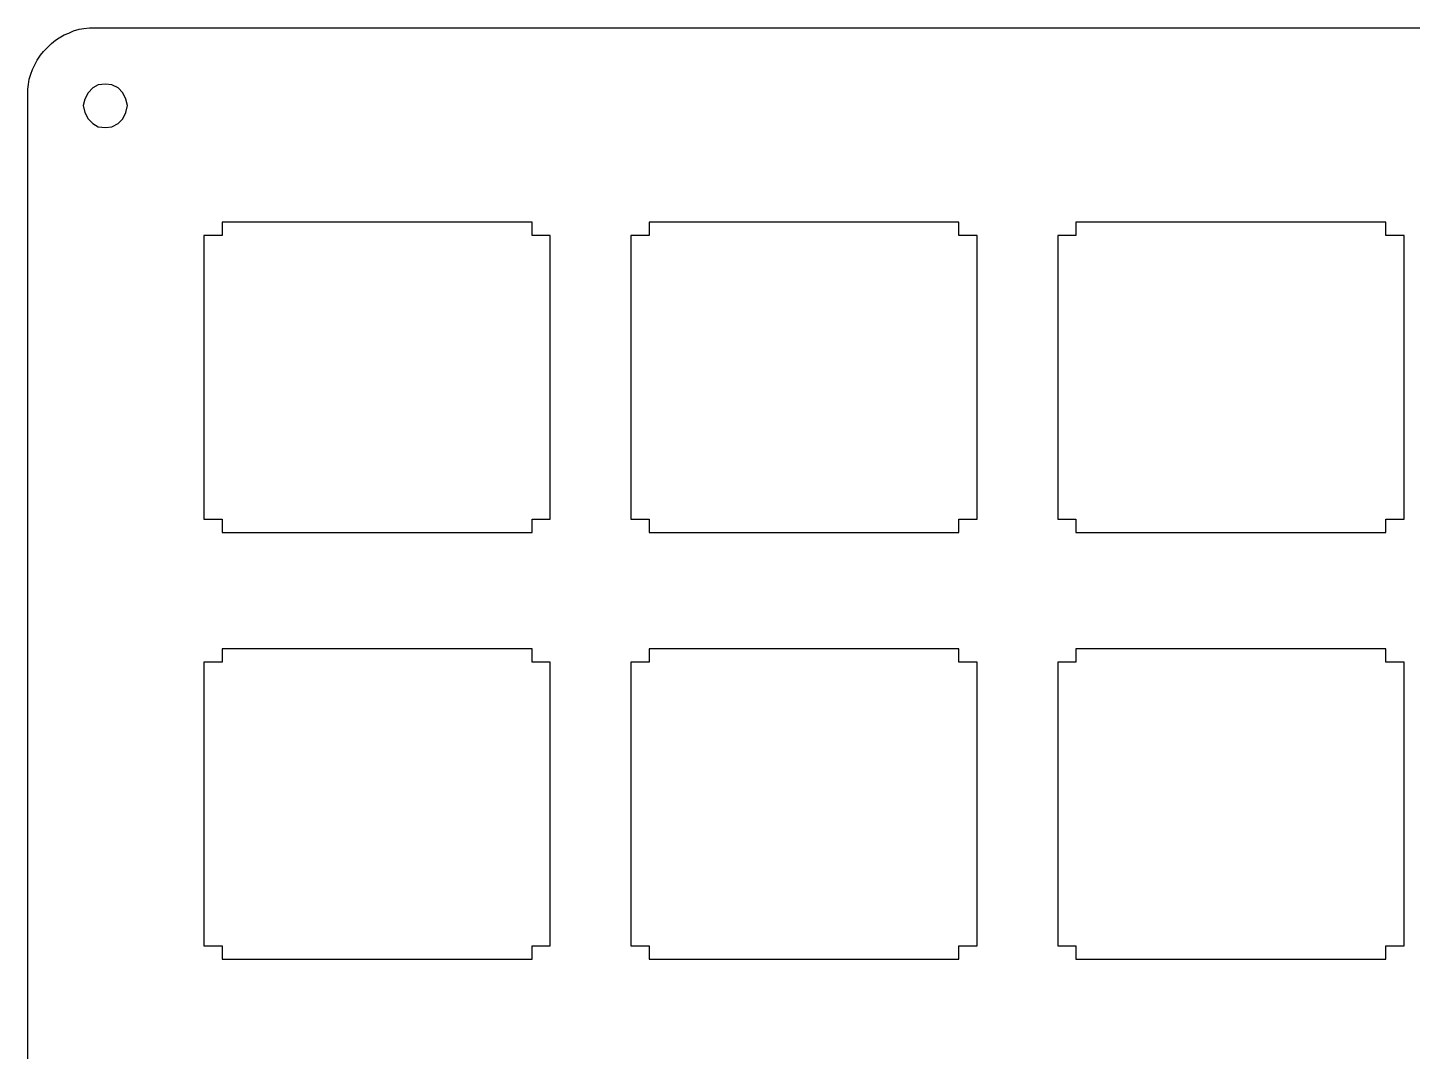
# Model space of a CAD drawing. Header units: millimetres. Extents: x 32 to 158, y -134 to -27.
# Drawn here: x 31.8 to 93.6, y -72.6 to -26.9 of the extents above; entities that cross this region are included whole.
import ezdxf

# ---------------------------------------------------------------- set-up
doc = ezdxf.new("R2010")
doc.units = ezdxf.units.MM
for name, color, linetype in [('Shape098', 7, 'CONTINUOUS'), ('Shape099', 7, 'CONTINUOUS'), ('Shape173', 7, 'CONTINUOUS'), ('Shape175', 7, 'CONTINUOUS'), ('Shape199', 7, 'CONTINUOUS'), ('Shape200', 7, 'CONTINUOUS'), ('Shape201', 7, 'CONTINUOUS'), ('Shape202', 7, 'CONTINUOUS'), ('Shape209', 7, 'CONTINUOUS'), ('Shape210', 7, 'CONTINUOUS'), ('Shape215', 7, 'CONTINUOUS'), ('Shape216', 7, 'CONTINUOUS'), ('Shape222', 7, 'CONTINUOUS'), ('Shape223', 7, 'CONTINUOUS'), ('Shape257', 7, 'CONTINUOUS'), ('Shape258', 7, 'CONTINUOUS'), ('Shape268', 7, 'CONTINUOUS'), ('Shape269', 7, 'CONTINUOUS'), ('Shape270', 7, 'CONTINUOUS'), ('Shape271', 7, 'CONTINUOUS'), ('Shape272', 7, 'CONTINUOUS'), ('Shape276', 7, 'CONTINUOUS'), ('Shape277', 7, 'CONTINUOUS'), ('Shape286', 7, 'CONTINUOUS'), ('Shape287', 7, 'CONTINUOUS'), ('Shape298', 7, 'CONTINUOUS'), ('Shape299', 7, 'CONTINUOUS'), ('Shape301', 7, 'CONTINUOUS'), ('Shape302', 7, 'CONTINUOUS'), ('Shape304', 7, 'CONTINUOUS'), ('Shape305', 7, 'CONTINUOUS'), ('Shape306', 7, 'CONTINUOUS'), ('Shape307', 7, 'CONTINUOUS'), ('Shape331', 7, 'CONTINUOUS'), ('Shape332', 7, 'CONTINUOUS'), ('Shape363', 7, 'CONTINUOUS'), ('Shape368', 7, 'CONTINUOUS'), ('Shape380', 7, 'CONTINUOUS'), ('Shape386', 7, 'CONTINUOUS'), ('Shape400', 7, 'CONTINUOUS'), ('Shape411', 7, 'CONTINUOUS'), ('Shape419', 7, 'CONTINUOUS'), ('Shape420', 7, 'CONTINUOUS'), ('Shape427', 7, 'CONTINUOUS'), ('Shape428', 7, 'CONTINUOUS'), ('Shape429', 7, 'CONTINUOUS'), ('Shape435', 7, 'CONTINUOUS'), ('Shape441', 7, 'CONTINUOUS'), ('Shape457', 7, 'CONTINUOUS'), ('Shape459', 7, 'CONTINUOUS'), ('Shape465', 7, 'CONTINUOUS'), ('Shape476', 7, 'CONTINUOUS'), ('Shape485', 7, 'CONTINUOUS'), ('Shape490', 7, 'CONTINUOUS'), ('Shape557', 7, 'CONTINUOUS'), ('Shape569', 7, 'CONTINUOUS'), ('Shape570', 7, 'CONTINUOUS'), ('Shape571', 7, 'CONTINUOUS'), ('Shape572', 7, 'CONTINUOUS'), ('Shape573', 7, 'CONTINUOUS'), ('Shape574', 7, 'CONTINUOUS'), ('Shape575', 7, 'CONTINUOUS'), ('Shape584', 7, 'CONTINUOUS'), ('Shape585', 7, 'CONTINUOUS'), ('Shape613', 7, 'CONTINUOUS'), ('Shape614', 7, 'CONTINUOUS'), ('Shape625', 7, 'CONTINUOUS'), ('Shape626', 7, 'CONTINUOUS'), ('Shape647', 7, 'CONTINUOUS'), ('Shape648', 7, 'CONTINUOUS'), ('Shape663', 7, 'CONTINUOUS'), ('Shape664', 7, 'CONTINUOUS'), ('Shape665', 7, 'CONTINUOUS'), ('Shape666', 7, 'CONTINUOUS'), ('Shape672', 7, 'CONTINUOUS'), ('Shape673', 7, 'CONTINUOUS'), ('Shape675', 7, 'CONTINUOUS'), ('Shape676', 7, 'CONTINUOUS'), ('Shape680', 7, 'CONTINUOUS'), ('Shape681', 7, 'CONTINUOUS'), ('Shape682', 7, 'CONTINUOUS'), ('Shape692', 7, 'CONTINUOUS'), ('Shape693', 7, 'CONTINUOUS'), ('Shape697', 7, 'CONTINUOUS'), ('Shape698', 7, 'CONTINUOUS'), ('Shape705', 7, 'CONTINUOUS'), ('Shape706', 7, 'CONTINUOUS'), ('Shape722', 7, 'CONTINUOUS'), ('Shape723', 7, 'CONTINUOUS'), ('Shape725', 7, 'CONTINUOUS'), ('Shape726', 7, 'CONTINUOUS'), ('Shape729', 7, 'CONTINUOUS'), ('Shape730', 7, 'CONTINUOUS'), ('Shape741', 7, 'CONTINUOUS'), ('Shape742', 7, 'CONTINUOUS'), ('Shape756', 7, 'CONTINUOUS'), ('Shape757', 7, 'CONTINUOUS'), ('Shape762', 7, 'CONTINUOUS'), ('Shape763', 7, 'CONTINUOUS'), ('Shape777', 7, 'CONTINUOUS'), ('Shape778', 7, 'CONTINUOUS'), ('Shape779', 7, 'CONTINUOUS'), ('Shape780', 7, 'CONTINUOUS'), ('Shape803', 7, 'CONTINUOUS'), ('Shape804', 7, 'CONTINUOUS'), ('Shape819', 7, 'CONTINUOUS'), ('Shape820', 7, 'CONTINUOUS'), ('Shape821', 7, 'CONTINUOUS'), ('Shape822', 7, 'CONTINUOUS'), ('Shape823', 7, 'CONTINUOUS'), ('Shape824', 7, 'CONTINUOUS'), ('Shape825', 7, 'CONTINUOUS'), ('Shape833', 7, 'CONTINUOUS'), ('Shape834', 7, 'CONTINUOUS')]:
    doc.layers.add(name, color=color, linetype=linetype)

msp = doc.modelspace()

# ---------------------------------------------------------------- linework, layer by layer
at = {"layer": 'Shape098'}
msp.add_line((40.4811, -68.46), (54.31, -68.46), dxfattribs=at)
at = {"layer": 'Shape099'}
msp.add_line((40.4811, -67.8603), (40.4811, -68.46), dxfattribs=at)
at = {"layer": 'Shape173'}
msp.add_line((33.6372, -27.1144), (33.8489, -27.0086), dxfattribs=at)
at = {"layer": 'Shape175'}
msp.add_line((33.0375, -27.4319), (33.2139, -27.3261), dxfattribs=at)
at = {"layer": 'Shape199'}
msp.add_line((59.5311, -55.1956), (58.7197, -55.1956), dxfattribs=at)
at = {"layer": 'Shape200'}
msp.add_line((59.5311, -54.5958), (59.5311, -55.1956), dxfattribs=at)
at = {"layer": 'Shape201'}
msp.add_line((78.5811, -55.1956), (77.7697, -55.1956), dxfattribs=at)
at = {"layer": 'Shape202'}
msp.add_line((78.5811, -54.5958), (78.5811, -55.1956), dxfattribs=at)
at = {"layer": 'Shape209'}
msp.add_line((73.36, -54.5958), (59.5311, -54.5958), dxfattribs=at)
at = {"layer": 'Shape210'}
msp.add_line((73.36, -55.1956), (73.36, -54.5958), dxfattribs=at)
at = {"layer": 'Shape215'}
msp.add_line((92.41, -54.5958), (78.5811, -54.5958), dxfattribs=at)
at = {"layer": 'Shape216'}
msp.add_line((92.41, -55.1956), (92.41, -54.5958), dxfattribs=at)
at = {"layer": 'Shape222'}
msp.add_line((74.1714, -55.1956), (73.36, -55.1956), dxfattribs=at)
at = {"layer": 'Shape223'}
msp.add_line((74.1714, -67.8603), (74.1714, -55.1956), dxfattribs=at)
at = {"layer": 'Shape257'}
msp.add_line((39.6697, -67.8603), (40.4811, -67.8603), dxfattribs=at)
at = {"layer": 'Shape258'}
msp.add_line((39.6697, -55.1956), (39.6697, -67.8603), dxfattribs=at)
at = {"layer": 'Shape268'}
msp.add_line((54.31, -67.8603), (55.1214, -67.8603), dxfattribs=at)
at = {"layer": 'Shape269'}
msp.add_line((54.31, -68.46), (54.31, -67.8603), dxfattribs=at)
at = {"layer": 'Shape270'}
msp.add_line((35.8364, -31.1481), (36.0481, -30.9364), dxfattribs=at)
at = {"layer": 'Shape271'}
msp.add_line((35.5542, -31.2892), (35.8364, -31.1481), dxfattribs=at)
at = {"layer": 'Shape272'}
msp.add_line((35.2719, -31.3244), (35.5542, -31.2892), dxfattribs=at)
at = {"layer": 'Shape276'}
msp.add_line((77.7697, -67.8603), (78.5811, -67.8603), dxfattribs=at)
at = {"layer": 'Shape277'}
msp.add_line((77.7697, -55.1956), (77.7697, -67.8603), dxfattribs=at)
at = {"layer": 'Shape286'}
msp.add_line((93.2214, -36.1456), (92.41, -36.1456), dxfattribs=at)
at = {"layer": 'Shape287'}
msp.add_line((93.2214, -48.8103), (93.2214, -36.1456), dxfattribs=at)
at = {"layer": 'Shape298'}
msp.add_line((59.5311, -49.41), (73.36, -49.41), dxfattribs=at)
at = {"layer": 'Shape299'}
msp.add_line((59.5311, -48.8103), (59.5311, -49.41), dxfattribs=at)
at = {"layer": 'Shape301'}
msp.add_line((59.5311, -36.1456), (58.7197, -36.1456), dxfattribs=at)
at = {"layer": 'Shape302'}
msp.add_line((59.5311, -35.5458), (59.5311, -36.1456), dxfattribs=at)
at = {"layer": 'Shape304'}
msp.add_line((78.5811, -49.41), (92.41, -49.41), dxfattribs=at)
at = {"layer": 'Shape305'}
msp.add_line((78.5811, -48.8103), (78.5811, -49.41), dxfattribs=at)
at = {"layer": 'Shape306'}
msp.add_line((92.41, -35.5458), (78.5811, -35.5458), dxfattribs=at)
at = {"layer": 'Shape307'}
msp.add_line((92.41, -36.1456), (92.41, -35.5458), dxfattribs=at)
at = {"layer": 'Shape331'}
msp.add_line((54.31, -54.5958), (40.4811, -54.5958), dxfattribs=at)
at = {"layer": 'Shape332'}
msp.add_line((54.31, -55.1956), (54.31, -54.5958), dxfattribs=at)
at = {"layer": 'Shape363'}
msp.add_line((34.0958, -26.9381), (34.3075, -26.9028), dxfattribs=at)
at = {"layer": 'Shape368'}
msp.add_line((32.3672, -28.1022), (32.5083, -27.9258), dxfattribs=at)
at = {"layer": 'Shape380'}
msp.add_line((31.8028, -29.6192), (31.8381, -29.4075), dxfattribs=at)
at = {"layer": 'Shape386'}
msp.add_line((31.8028, -131.254), (31.8028, -29.8661), dxfattribs=at)
at = {"layer": 'Shape400'}
msp.add_line((31.8028, -29.8661), (31.8028, -29.6192), dxfattribs=at)
at = {"layer": 'Shape411'}
msp.add_line((32.8611, -27.5731), (33.0375, -27.4319), dxfattribs=at)
at = {"layer": 'Shape419'}
msp.add_line((34.3075, -26.9028), (34.5544, -26.8675), dxfattribs=at)
at = {"layer": 'Shape420'}
msp.add_line((32.5083, -27.9258), (32.6847, -27.7494), dxfattribs=at)
at = {"layer": 'Shape427'}
msp.add_line((32.2261, -28.3139), (32.3672, -28.1022), dxfattribs=at)
at = {"layer": 'Shape428'}
msp.add_line((32.6847, -27.7494), (32.8611, -27.5731), dxfattribs=at)
at = {"layer": 'Shape429'}
msp.add_line((33.4256, -27.185), (33.6372, -27.1144), dxfattribs=at)
at = {"layer": 'Shape435'}
msp.add_line((31.9439, -28.9489), (32.0144, -28.7372), dxfattribs=at)
at = {"layer": 'Shape441'}
msp.add_line((32.1203, -28.5256), (32.2261, -28.3139), dxfattribs=at)
at = {"layer": 'Shape457'}
msp.add_line((32.0144, -28.7372), (32.1203, -28.5256), dxfattribs=at)
at = {"layer": 'Shape459'}
msp.add_line((34.8014, -26.8675), (155.24, -26.8675), dxfattribs=at)
at = {"layer": 'Shape465'}
msp.add_line((33.8489, -27.0086), (34.0958, -26.9381), dxfattribs=at)
at = {"layer": 'Shape476'}
msp.add_line((31.8381, -29.4075), (31.8733, -29.1606), dxfattribs=at)
at = {"layer": 'Shape485'}
msp.add_line((34.5544, -26.8675), (34.8014, -26.8675), dxfattribs=at)
at = {"layer": 'Shape490'}
msp.add_line((31.8733, -29.1606), (31.9439, -28.9489), dxfattribs=at)
at = {"layer": 'Shape557'}
msp.add_line((33.2139, -27.3261), (33.4256, -27.185), dxfattribs=at)
at = {"layer": 'Shape569'}
msp.add_line((93.2214, -55.1956), (92.41, -55.1956), dxfattribs=at)
at = {"layer": 'Shape570'}
msp.add_line((93.2214, -67.8603), (93.2214, -55.1956), dxfattribs=at)
at = {"layer": 'Shape571'}
msp.add_line((35.2719, -29.3842), (34.9544, -29.4194), dxfattribs=at)
at = {"layer": 'Shape572'}
msp.add_line((35.5542, -29.4194), (35.2719, -29.3842), dxfattribs=at)
at = {"layer": 'Shape573'}
msp.add_line((35.8364, -29.5606), (35.5542, -29.4194), dxfattribs=at)
at = {"layer": 'Shape574'}
msp.add_line((36.0481, -29.7722), (35.8364, -29.5606), dxfattribs=at)
at = {"layer": 'Shape575'}
msp.add_line((36.1892, -30.0544), (36.0481, -29.7722), dxfattribs=at)
at = {"layer": 'Shape584'}
msp.add_line((58.7197, -67.8603), (59.5311, -67.8603), dxfattribs=at)
at = {"layer": 'Shape585'}
msp.add_line((58.7197, -55.1956), (58.7197, -67.8603), dxfattribs=at)
at = {"layer": 'Shape613'}
msp.add_line((55.1214, -36.1456), (54.31, -36.1456), dxfattribs=at)
at = {"layer": 'Shape614'}
msp.add_line((55.1214, -48.8103), (55.1214, -36.1456), dxfattribs=at)
at = {"layer": 'Shape625'}
msp.add_line((58.7197, -48.8103), (59.5311, -48.8103), dxfattribs=at)
at = {"layer": 'Shape626'}
msp.add_line((58.7197, -36.1456), (58.7197, -48.8103), dxfattribs=at)
at = {"layer": 'Shape647'}
msp.add_line((59.5311, -68.46), (73.36, -68.46), dxfattribs=at)
at = {"layer": 'Shape648'}
msp.add_line((59.5311, -67.8603), (59.5311, -68.46), dxfattribs=at)
at = {"layer": 'Shape663'}
msp.add_line((34.3547, -30.0544), (34.2842, -30.3367), dxfattribs=at)
at = {"layer": 'Shape664'}
msp.add_line((34.4958, -29.7722), (34.3547, -30.0544), dxfattribs=at)
at = {"layer": 'Shape665'}
msp.add_line((34.7075, -29.5606), (34.4958, -29.7722), dxfattribs=at)
at = {"layer": 'Shape666'}
msp.add_line((34.9544, -29.4194), (34.7075, -29.5606), dxfattribs=at)
at = {"layer": 'Shape672'}
msp.add_line((54.31, -35.5458), (40.4811, -35.5458), dxfattribs=at)
at = {"layer": 'Shape673'}
msp.add_line((54.31, -36.1456), (54.31, -35.5458), dxfattribs=at)
at = {"layer": 'Shape675'}
msp.add_line((92.41, -67.8603), (93.2214, -67.8603), dxfattribs=at)
at = {"layer": 'Shape676'}
msp.add_line((92.41, -68.46), (92.41, -67.8603), dxfattribs=at)
at = {"layer": 'Shape680'}
msp.add_line((36.2597, -30.3367), (36.1892, -30.0544), dxfattribs=at)
at = {"layer": 'Shape681'}
msp.add_line((36.1892, -30.6542), (36.2597, -30.3367), dxfattribs=at)
at = {"layer": 'Shape682'}
msp.add_line((36.0481, -30.9364), (36.1892, -30.6542), dxfattribs=at)
at = {"layer": 'Shape692'}
msp.add_line((74.1714, -36.1456), (73.36, -36.1456), dxfattribs=at)
at = {"layer": 'Shape693'}
msp.add_line((74.1714, -48.8103), (74.1714, -36.1456), dxfattribs=at)
at = {"layer": 'Shape697'}
msp.add_line((39.6697, -48.8103), (40.4811, -48.8103), dxfattribs=at)
at = {"layer": 'Shape698'}
msp.add_line((39.6697, -36.1456), (39.6697, -48.8103), dxfattribs=at)
at = {"layer": 'Shape705'}
msp.add_line((78.5811, -68.46), (92.41, -68.46), dxfattribs=at)
at = {"layer": 'Shape706'}
msp.add_line((78.5811, -67.8603), (78.5811, -68.46), dxfattribs=at)
at = {"layer": 'Shape722'}
msp.add_line((78.5811, -36.1456), (77.7697, -36.1456), dxfattribs=at)
at = {"layer": 'Shape723'}
msp.add_line((78.5811, -35.5458), (78.5811, -36.1456), dxfattribs=at)
at = {"layer": 'Shape725'}
msp.add_line((92.41, -48.8103), (93.2214, -48.8103), dxfattribs=at)
at = {"layer": 'Shape726'}
msp.add_line((92.41, -49.41), (92.41, -48.8103), dxfattribs=at)
at = {"layer": 'Shape729'}
msp.add_line((34.3547, -30.6542), (34.4958, -30.9364), dxfattribs=at)
at = {"layer": 'Shape730'}
msp.add_line((34.2842, -30.3367), (34.3547, -30.6542), dxfattribs=at)
at = {"layer": 'Shape741'}
msp.add_line((40.4811, -55.1956), (39.6697, -55.1956), dxfattribs=at)
at = {"layer": 'Shape742'}
msp.add_line((40.4811, -54.5958), (40.4811, -55.1956), dxfattribs=at)
at = {"layer": 'Shape756'}
msp.add_line((73.36, -35.5458), (59.5311, -35.5458), dxfattribs=at)
at = {"layer": 'Shape757'}
msp.add_line((73.36, -36.1456), (73.36, -35.5458), dxfattribs=at)
at = {"layer": 'Shape762'}
msp.add_line((40.4811, -49.41), (54.31, -49.41), dxfattribs=at)
at = {"layer": 'Shape763'}
msp.add_line((40.4811, -48.8103), (40.4811, -49.41), dxfattribs=at)
at = {"layer": 'Shape777'}
msp.add_line((54.31, -48.8103), (55.1214, -48.8103), dxfattribs=at)
at = {"layer": 'Shape778'}
msp.add_line((54.31, -49.41), (54.31, -48.8103), dxfattribs=at)
at = {"layer": 'Shape779'}
msp.add_line((73.36, -48.8103), (74.1714, -48.8103), dxfattribs=at)
at = {"layer": 'Shape780'}
msp.add_line((73.36, -49.41), (73.36, -48.8103), dxfattribs=at)
at = {"layer": 'Shape803'}
msp.add_line((73.36, -67.8603), (74.1714, -67.8603), dxfattribs=at)
at = {"layer": 'Shape804'}
msp.add_line((73.36, -68.46), (73.36, -67.8603), dxfattribs=at)
at = {"layer": 'Shape819'}
msp.add_line((40.4811, -36.1456), (39.6697, -36.1456), dxfattribs=at)
at = {"layer": 'Shape820'}
msp.add_line((40.4811, -35.5458), (40.4811, -36.1456), dxfattribs=at)
at = {"layer": 'Shape821'}
msp.add_line((55.1214, -55.1956), (54.31, -55.1956), dxfattribs=at)
at = {"layer": 'Shape822'}
msp.add_line((55.1214, -67.8603), (55.1214, -55.1956), dxfattribs=at)
at = {"layer": 'Shape823'}
msp.add_line((34.9544, -31.2892), (35.2719, -31.3244), dxfattribs=at)
at = {"layer": 'Shape824'}
msp.add_line((34.7075, -31.1481), (34.9544, -31.2892), dxfattribs=at)
at = {"layer": 'Shape825'}
msp.add_line((34.4958, -30.9364), (34.7075, -31.1481), dxfattribs=at)
at = {"layer": 'Shape833'}
msp.add_line((77.7697, -48.8103), (78.5811, -48.8103), dxfattribs=at)
at = {"layer": 'Shape834'}
msp.add_line((77.7697, -36.1456), (77.7697, -48.8103), dxfattribs=at)

doc.saveas('drawing.dxf')
